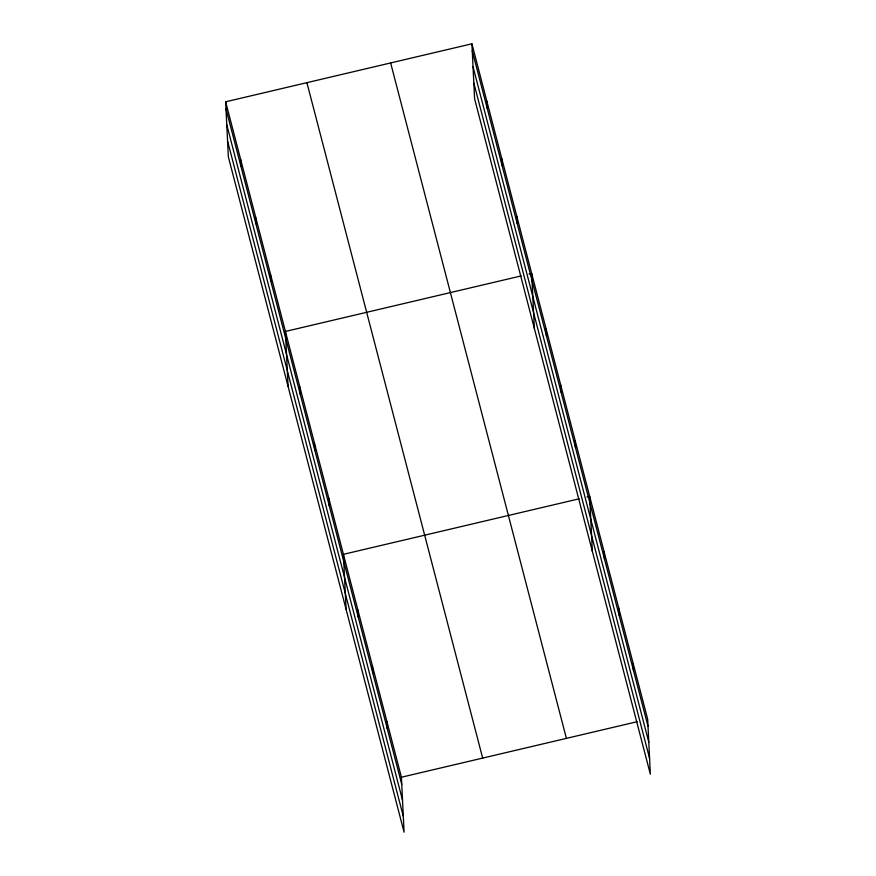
<?xml version="1.0" encoding="UTF-8"?>
<svg xmlns="http://www.w3.org/2000/svg" width="876" height="876" viewBox="0 0 876 876"><rect width="100%" height="100%" fill="white"/><g stroke="black" fill="none" stroke-linecap="round" stroke-linejoin="round"><path stroke-width="1.31" d="M225.647 101.802L401.405 777.231L404.088 832.2L228.329 156.771L225.647 101.802L471.912 43.8L647.671 719.229L650.353 774.198L474.595 98.769L471.912 43.8M521.187 275.918L285.401 331.446L288.095 386.415M529.049 274.068L531.666 273.443L534.36 328.412M579.178 498.805L343.403 554.333L346.086 609.302M587.051 496.955L589.668 496.342L592.351 551.311M401.405 777.231L637.18 721.704M472.263 50.939L648.021 726.368M473.029 66.729L648.788 742.158M473.828 82.99L649.587 758.419M390.641 62.941L566.4 738.369M306.907 82.662L482.665 758.09M225.997 108.942L401.755 784.37M226.764 124.721L402.522 800.16M227.563 140.981L403.321 816.421M633.173 663.504L633.512 670.655M618.664 607.791L619.014 614.93M604.166 552.066L604.517 559.206M575.171 440.617L575.521 447.756M560.673 384.892L561.012 392.032M546.164 329.168L546.514 336.307M516.731 216.033L517.081 223.172M501.795 158.622L502.134 165.761M486.848 101.211L487.198 108.35M386.896 721.506L387.247 728.646M372.399 665.782L372.749 672.921M357.901 610.057L358.251 617.208M328.905 498.619L329.256 505.759M314.396 442.895L314.747 450.034M299.899 387.17L300.249 394.31M270.465 274.035L270.815 281.174M255.518 216.624L255.869 223.763M240.582 159.213L240.933 166.352"/></g></svg>
